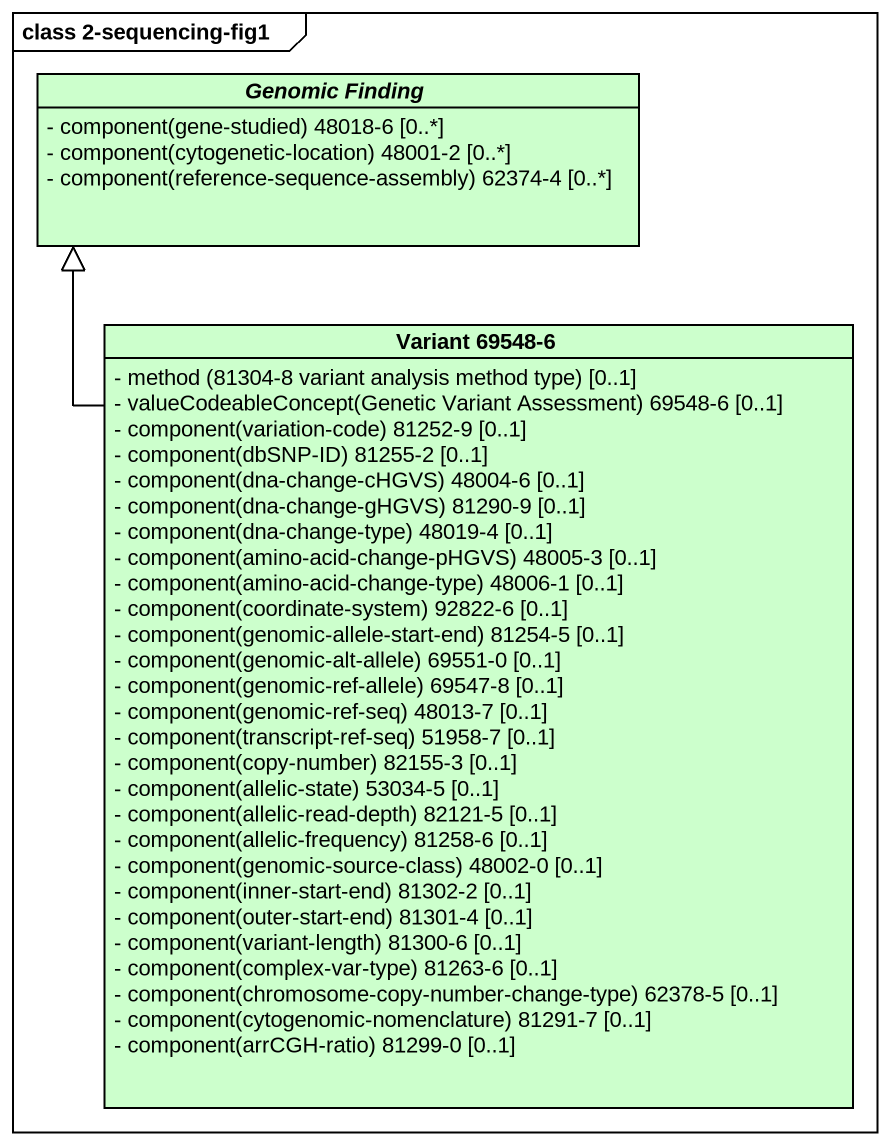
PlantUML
@startuml
mainframe class 2-sequencing-fig1
hide circle
hide empty members
skinparam classAttributeIconSize 0
abstract class "Genomic Finding" as Genomic_Finding #CCFFCC {
  {field} - component(gene-studied) 48018-6 [0..*]
  {field} - component(cytogenetic-location) 48001-2 [0..*]
  {field} - component(reference-sequence-assembly) 62374-4 [0..*]
}
class "Variant 69548-6" as Variant_69548_6 #CCFFCC {
  {field} - method (81304-8 variant analysis method type) [0..1]
  {field} - valueCodeableConcept(Genetic Variant Assessment) 69548-6 [0..1]
  {field} - component(variation-code) 81252-9 [0..1]
  {field} - component(dbSNP-ID) 81255-2 [0..1]
  {field} - component(dna-change-cHGVS) 48004-6 [0..1]
  {field} - component(dna-change-gHGVS) 81290-9 [0..1]
  {field} - component(dna-change-type) 48019-4 [0..1]
  {field} - component(amino-acid-change-pHGVS) 48005-3 [0..1]
  {field} - component(amino-acid-change-type) 48006-1 [0..1]
  {field} - component(coordinate-system) 92822-6 [0..1]
  {field} - component(genomic-allele-start-end) 81254-5 [0..1]
  {field} - component(genomic-alt-allele) 69551-0 [0..1]
  {field} - component(genomic-ref-allele) 69547-8 [0..1]
  {field} - component(genomic-ref-seq) 48013-7 [0..1]
  {field} - component(transcript-ref-seq) 51958-7 [0..1]
  {field} - component(copy-number) 82155-3 [0..1]
  {field} - component(allelic-state) 53034-5 [0..1]
  {field} - component(allelic-read-depth) 82121-5 [0..1]
  {field} - component(allelic-frequency) 81258-6 [0..1]
  {field} - component(genomic-source-class) 48002-0 [0..1]
  {field} - component(inner-start-end) 81302-2 [0..1]
  {field} - component(outer-start-end) 81301-4 [0..1]
  {field} - component(variant-length) 81300-6 [0..1]
  {field} - component(complex-var-type) 81263-6 [0..1]
  {field} - component(chromosome-copy-number-change-type) 62378-5 [0..1]
  {field} - component(cytogenomic-nomenclature) 81291-7 [0..1]
  {field} - component(arrCGH-ratio) 81299-0 [0..1]
}
Variant_69548_6 -up-|> Genomic_Finding
@enduml
